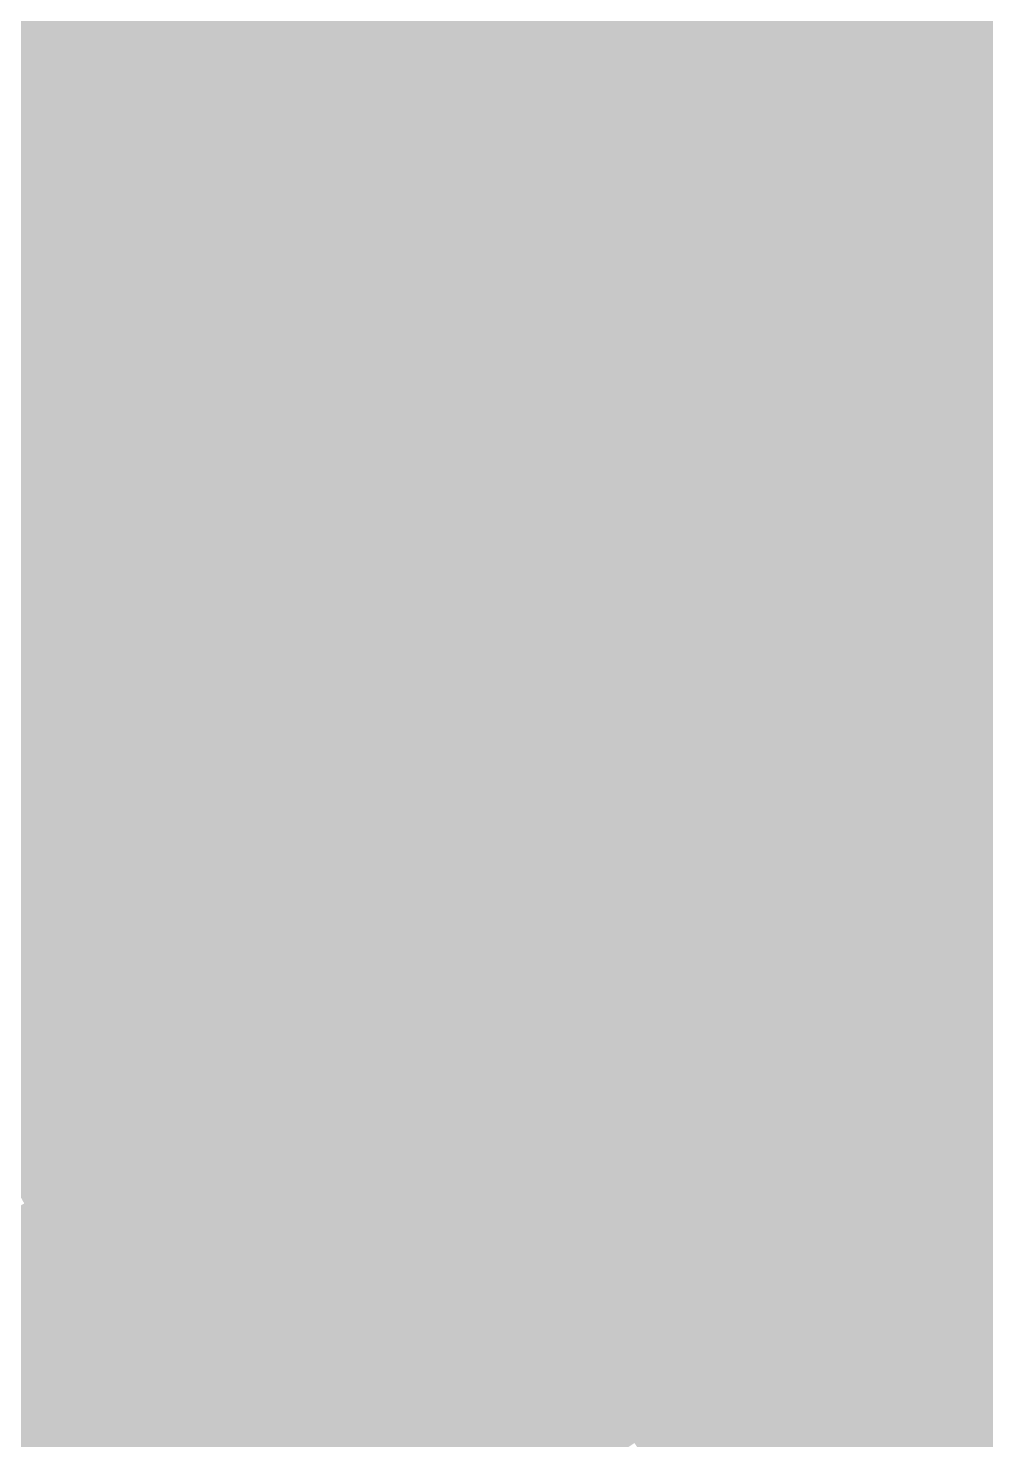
# Model space of a CAD drawing. Header units: inches. Extents: x -266 to 784, y -170 to 213.
# Drawn here: x -113.04 to -96.03, y -68.28 to -43.19 of the extents above; entities that cross this region are included whole.
import ezdxf

# ---------------------------------------------------------------- set-up
doc = ezdxf.new("R2010")
doc.units = ezdxf.units.IN
doc.header["$MEASUREMENT"] = 0

msp = doc.modelspace()

# ---------------------------------------------------------------- linework, layer by layer
at = {"color": 143, "true_color": 0x6cb3d9}
msp.add_solid([(-111.026143, -42.827509), (-111.959136, -43.187404), (-112.043744, -40.089893), (-112.985288, -40.426782)], dxfattribs=at)
at = {"color": 151, "true_color": 0x7bc9f6}
msp.add_solid([(-103.474508, -42.860544), (-104.398387, -43.243228), (-104.495193, -40.308244), (-105.428186, -40.668139)], dxfattribs=at)
at = {"color": 143, "true_color": 0x6ab0d4}
msp.add_solid([(-111.959136, -43.187404), (-112.892129, -43.547299), (-112.985288, -40.426782), (-113.926832, -40.763672)], dxfattribs=at)
at = {"color": 151, "true_color": 0x66c4fe}
msp.add_solid([(-96.906234, -42.955579), (-97.820444, -43.360821), (-97.93123, -40.564444), (-98.85511, -40.947127)], dxfattribs=at)
at = {"color": 143, "true_color": 0x68acd0}
msp.add_solid([(-112.892129, -43.547299), (-113.825121, -43.907194), (-113.926832, -40.763672), (-114.868376, -41.100562)], dxfattribs=at)
at = {"color": 151, "true_color": 0x79c6f2}
msp.add_solid([(-104.398387, -43.243228), (-105.322267, -43.625911), (-105.428186, -40.668139), (-106.361179, -41.028034)], dxfattribs=at)
at = {"color": 151, "true_color": 0x76c2ee}
msp.add_solid([(-105.322267, -43.625911), (-106.246146, -44.008595), (-106.361179, -41.028034), (-107.294172, -41.387929)], dxfattribs=at)
at = {"color": 151, "true_color": 0x6dc7fe}
msp.add_solid([(-97.820444, -43.360821), (-98.734654, -43.766062), (-98.85511, -40.947127), (-99.77899, -41.329811)], dxfattribs=at)
at = {"color": 151, "true_color": 0x74bfea}
msp.add_solid([(-106.246146, -44.008595), (-107.170026, -44.391278), (-107.294172, -41.387929), (-108.227165, -41.747824)], dxfattribs=at)
at = {"color": 151, "true_color": 0x73c9fe}
msp.add_solid([(-98.734654, -43.766062), (-99.648863, -44.171303), (-99.77899, -41.329811), (-100.702869, -41.712494)], dxfattribs=at)
at = {"color": 143, "true_color": 0x72bbe5}
msp.add_solid([(-107.170026, -44.391278), (-108.093905, -44.773962), (-108.227165, -41.747824), (-109.160157, -42.107719)], dxfattribs=at)
at = {"color": 151, "true_color": 0x7accfe}
msp.add_solid([(-99.648863, -44.171303), (-100.563073, -44.576545), (-100.702869, -41.712494), (-101.626749, -42.095178)], dxfattribs=at)
at = {"color": 143, "true_color": 0x70b8e1}
msp.add_solid([(-108.093905, -44.773962), (-109.017785, -45.156645), (-109.160157, -42.107719), (-110.09315, -42.467614)], dxfattribs=at)
at = {"color": 151, "true_color": 0x7fcdff}
msp.add_solid([(-100.563073, -44.576545), (-101.477283, -44.981786), (-101.626749, -42.095178), (-102.550628, -42.477861)], dxfattribs=at)
at = {"color": 143, "true_color": 0x6eb4dd}
msp.add_solid([(-109.017785, -45.156645), (-109.941664, -45.539328), (-110.09315, -42.467614), (-111.026143, -42.827509)], dxfattribs=at)
at = {"color": 151, "true_color": 0x7dcafb}
msp.add_solid([(-101.477283, -44.981786), (-102.391493, -45.387027), (-102.550628, -42.477861), (-103.474508, -42.860544)], dxfattribs=at)
at = {"color": 151, "true_color": 0x60befe}
msp.add_solid([(-94.918876, -44.893285), (-95.822865, -45.32084), (-95.992024, -42.550338), (-96.906234, -42.955579)], dxfattribs=at)
at = {"color": 143, "true_color": 0x6cb1d9}
msp.add_solid([(-109.941664, -45.539328), (-110.865544, -45.922012), (-111.026143, -42.827509), (-111.959136, -43.187404)], dxfattribs=at)
at = {"color": 151, "true_color": 0x7bc6f6}
msp.add_solid([(-102.391493, -45.387027), (-103.305702, -45.792268), (-103.474508, -42.860544), (-104.398387, -43.243228)], dxfattribs=at)
at = {"color": 151, "true_color": 0x66c0fe}
msp.add_solid([(-95.822865, -45.32084), (-96.726854, -45.748395), (-96.906234, -42.955579), (-97.820444, -43.360821)], dxfattribs=at)
at = {"color": 143, "true_color": 0x6aadd4}
msp.add_solid([(-110.865544, -45.922012), (-111.789423, -46.304695), (-111.959136, -43.187404), (-112.892129, -43.547299)], dxfattribs=at)
at = {"color": 151, "true_color": 0x79c3f2}
msp.add_solid([(-103.305702, -45.792268), (-104.219912, -46.19751), (-104.398387, -43.243228), (-105.322267, -43.625911)], dxfattribs=at)
at = {"color": 151, "true_color": 0x6dc3fe}
msp.add_solid([(-96.726854, -45.748395), (-97.630844, -46.17595), (-97.820444, -43.360821), (-98.734654, -43.766062)], dxfattribs=at)
at = {"color": 143, "true_color": 0x68aad0}
msp.add_solid([(-111.789423, -46.304695), (-112.713303, -46.687379), (-112.892129, -43.547299), (-113.825121, -43.907194)], dxfattribs=at)
at = {"color": 151, "true_color": 0x76bfee}
msp.add_solid([(-104.219912, -46.19751), (-105.134122, -46.602751), (-105.322267, -43.625911), (-106.246146, -44.008595)], dxfattribs=at)
at = {"color": 143, "true_color": 0x65a6cc}
msp.add_solid([(-112.713303, -46.687379), (-113.637183, -47.070062), (-113.825121, -43.907194), (-114.758114, -44.267089)], dxfattribs=at)
at = {"color": 151, "true_color": 0x73c6fe}
msp.add_solid([(-97.630844, -46.17595), (-98.534833, -46.603505), (-98.734654, -43.766062), (-99.648863, -44.171303)], dxfattribs=at)
at = {"color": 151, "true_color": 0x74bcea}
msp.add_solid([(-105.134122, -46.602751), (-106.048332, -47.007992), (-106.246146, -44.008595), (-107.170026, -44.391278)], dxfattribs=at)
at = {"color": 143, "true_color": 0x72b8e5}
msp.add_solid([(-106.048332, -47.007992), (-106.962541, -47.413234), (-107.170026, -44.391278), (-108.093905, -44.773962)], dxfattribs=at)
at = {"color": 151, "true_color": 0x7ac8fe}
msp.add_solid([(-98.534833, -46.603505), (-99.438822, -47.03106), (-99.648863, -44.171303), (-100.563073, -44.576545)], dxfattribs=at)
at = {"color": 151, "true_color": 0x7fcaff}
msp.add_solid([(-99.438822, -47.03106), (-100.342812, -47.458615), (-100.563073, -44.576545), (-101.477283, -44.981786)], dxfattribs=at)
at = {"color": 143, "true_color": 0x70b5e1}
msp.add_solid([(-106.962541, -47.413234), (-107.876751, -47.818475), (-108.093905, -44.773962), (-109.017785, -45.156645)], dxfattribs=at)
at = {"color": 143, "true_color": 0x6eb2dd}
msp.add_solid([(-107.876751, -47.818475), (-108.790961, -48.223716), (-109.017785, -45.156645), (-109.941664, -45.539328)], dxfattribs=at)
at = {"color": 151, "true_color": 0x7dc7fb}
msp.add_solid([(-100.342812, -47.458615), (-101.246801, -47.88617), (-101.477283, -44.981786), (-102.391493, -45.387027)], dxfattribs=at)
at = {"color": 151, "true_color": 0x7bc3f6}
msp.add_solid([(-101.246801, -47.88617), (-102.15079, -48.313726), (-102.391493, -45.387027), (-103.305702, -45.792268)], dxfattribs=at)
at = {"color": 151, "true_color": 0x66bdfe}
msp.add_solid([(-94.681776, -47.658801), (-95.575, -48.108412), (-95.822865, -45.32084), (-96.726854, -45.748395)], dxfattribs=at)
at = {"color": 143, "true_color": 0x6caed9}
msp.add_solid([(-108.790961, -48.223716), (-109.705171, -48.628958), (-109.941664, -45.539328), (-110.865544, -45.922012)], dxfattribs=at)
at = {"color": 151, "true_color": 0x79c0f2}
msp.add_solid([(-102.15079, -48.313726), (-103.054779, -48.741281), (-103.305702, -45.792268), (-104.219912, -46.19751)], dxfattribs=at)
at = {"color": 151, "true_color": 0x6dc0fe}
msp.add_solid([(-95.575, -48.108412), (-96.468225, -48.558024), (-96.726854, -45.748395), (-97.630844, -46.17595)], dxfattribs=at)
at = {"color": 143, "true_color": 0x6aabd4}
msp.add_solid([(-109.705171, -48.628958), (-110.61938, -49.034199), (-110.865544, -45.922012), (-111.789423, -46.304695)], dxfattribs=at)
at = {"color": 143, "true_color": 0x68a7d0}
msp.add_solid([(-110.61938, -49.034199), (-111.53359, -49.43944), (-111.789423, -46.304695), (-112.713303, -46.687379)], dxfattribs=at)
at = {"color": 151, "true_color": 0x76bcee}
msp.add_solid([(-103.054779, -48.741281), (-103.958769, -49.168836), (-104.219912, -46.19751), (-105.134122, -46.602751)], dxfattribs=at)
at = {"color": 151, "true_color": 0x73c2fe}
msp.add_solid([(-96.468225, -48.558024), (-97.361449, -49.007635), (-97.630844, -46.17595), (-98.534833, -46.603505)], dxfattribs=at)
at = {"color": 151, "true_color": 0x74b9ea}
msp.add_solid([(-103.958769, -49.168836), (-104.862758, -49.596391), (-105.134122, -46.602751), (-106.048332, -47.007992)], dxfattribs=at)
at = {"color": 151, "true_color": 0x7ac5fe}
msp.add_solid([(-97.361449, -49.007635), (-98.254673, -49.457246), (-98.534833, -46.603505), (-99.438822, -47.03106)], dxfattribs=at)
at = {"color": 153, "true_color": 0x65a4cc}
msp.add_solid([(-111.53359, -49.43944), (-112.4478, -49.844682), (-112.713303, -46.687379), (-113.637183, -47.070062)], dxfattribs=at)
at = {"color": 153, "true_color": 0x63a0c8}
msp.add_solid([(-112.4478, -49.844682), (-113.36201, -50.249923), (-113.637183, -47.070062), (-114.561062, -47.452746)], dxfattribs=at)
at = {"color": 143, "true_color": 0x72b6e5}
msp.add_solid([(-104.862758, -49.596391), (-105.766747, -50.023946), (-106.048332, -47.007992), (-106.962541, -47.413234)], dxfattribs=at)
at = {"color": 151, "true_color": 0x7fc7ff}
msp.add_solid([(-98.254673, -49.457246), (-99.147897, -49.906858), (-99.438822, -47.03106), (-100.342812, -47.458615)], dxfattribs=at)
at = {"color": 143, "true_color": 0x70b2e1}
msp.add_solid([(-105.766747, -50.023946), (-106.670737, -50.451501), (-106.962541, -47.413234), (-107.876751, -47.818475)], dxfattribs=at)
at = {"color": 151, "true_color": 0x7dc4fb}
msp.add_solid([(-99.147897, -49.906858), (-100.041122, -50.356469), (-100.342812, -47.458615), (-101.246801, -47.88617)], dxfattribs=at)
at = {"color": 143, "true_color": 0x6eafdd}
msp.add_solid([(-106.670737, -50.451501), (-107.574726, -50.879056), (-107.876751, -47.818475), (-108.790961, -48.223716)], dxfattribs=at)
at = {"color": 151, "true_color": 0x7bc0f6}
msp.add_solid([(-100.041122, -50.356469), (-100.934346, -50.80608), (-101.246801, -47.88617), (-102.15079, -48.313726)], dxfattribs=at)
at = {"color": 151, "true_color": 0x6dbcfe}
msp.add_solid([(-94.365575, -50.439451), (-95.247497, -50.910848), (-95.575, -48.108412), (-96.468225, -48.558024)], dxfattribs=at)
at = {"color": 143, "true_color": 0x6cacd9}
msp.add_solid([(-107.574726, -50.879056), (-108.478715, -51.306611), (-108.790961, -48.223716), (-109.705171, -48.628958)], dxfattribs=at)
at = {"color": 151, "true_color": 0x79bdf2}
msp.add_solid([(-100.934346, -50.80608), (-101.82757, -51.255692), (-102.15079, -48.313726), (-103.054779, -48.741281)], dxfattribs=at)
at = {"color": 143, "true_color": 0x6aa8d4}
msp.add_solid([(-108.478715, -51.306611), (-109.382704, -51.734166), (-109.705171, -48.628958), (-110.61938, -49.034199)], dxfattribs=at)
at = {"color": 151, "true_color": 0x73bffe}
msp.add_solid([(-95.247497, -50.910848), (-96.129418, -51.382244), (-96.468225, -48.558024), (-97.361449, -49.007635)], dxfattribs=at)
at = {"color": 151, "true_color": 0x76baee}
msp.add_solid([(-101.82757, -51.255692), (-102.720795, -51.705303), (-103.054779, -48.741281), (-103.958769, -49.168836)], dxfattribs=at)
at = {"color": 153, "true_color": 0x68a5d0}
msp.add_solid([(-109.382704, -51.734166), (-110.286694, -52.161721), (-110.61938, -49.034199), (-111.53359, -49.43944)], dxfattribs=at)
at = {"color": 151, "true_color": 0x74b6ea}
msp.add_solid([(-102.720795, -51.705303), (-103.614019, -52.154914), (-103.958769, -49.168836), (-104.862758, -49.596391)], dxfattribs=at)
at = {"color": 151, "true_color": 0x7ac2fe}
msp.add_solid([(-96.129418, -51.382244), (-97.011339, -51.853641), (-97.361449, -49.007635), (-98.254673, -49.457246)], dxfattribs=at)
at = {"color": 153, "true_color": 0x65a1cc}
msp.add_solid([(-110.286694, -52.161721), (-111.190683, -52.589276), (-111.53359, -49.43944), (-112.4478, -49.844682)], dxfattribs=at)
at = {"color": 143, "true_color": 0x72b3e5}
msp.add_solid([(-103.614019, -52.154914), (-104.507243, -52.604526), (-104.862758, -49.596391), (-105.766747, -50.023946)], dxfattribs=at)
at = {"color": 151, "true_color": 0x7fc4ff}
msp.add_solid([(-97.011339, -51.853641), (-97.89326, -52.325038), (-98.254673, -49.457246), (-99.147897, -49.906858)], dxfattribs=at)
at = {"color": 153, "true_color": 0x639ec8}
msp.add_solid([(-111.190683, -52.589276), (-112.094672, -53.016832), (-112.4478, -49.844682), (-113.36201, -50.249923)], dxfattribs=at)
at = {"color": 151, "true_color": 0x7dc1fb}
msp.add_solid([(-97.89326, -52.325038), (-98.775182, -52.796435), (-99.147897, -49.906858), (-100.041122, -50.356469)], dxfattribs=at)
at = {"color": 143, "true_color": 0x70b0e1}
msp.add_solid([(-104.507243, -52.604526), (-105.400468, -53.054137), (-105.766747, -50.023946), (-106.670737, -50.451501)], dxfattribs=at)
at = {"color": 153, "true_color": 0x619bc3}
msp.add_solid([(-112.094672, -53.016832), (-112.998662, -53.444387), (-113.36201, -50.249923), (-114.276219, -50.655164)], dxfattribs=at)
at = {"color": 151, "true_color": 0x7bbdf6}
msp.add_solid([(-98.775182, -52.796435), (-99.657103, -53.267831), (-100.041122, -50.356469), (-100.934346, -50.80608)], dxfattribs=at)
at = {"color": 153, "true_color": 0x5f97bf}
msp.add_solid([(-112.998662, -53.444387), (-113.902651, -53.871942), (-114.276219, -50.655164), (-115.190429, -51.060406)], dxfattribs=at)
at = {"color": 143, "true_color": 0x6eacdd}
msp.add_solid([(-105.400468, -53.054137), (-106.293692, -53.503748), (-106.670737, -50.451501), (-107.574726, -50.879056)], dxfattribs=at)
at = {"color": 143, "true_color": 0x6ca9d9}
msp.add_solid([(-106.293692, -53.503748), (-107.186916, -53.95336), (-107.574726, -50.879056), (-108.478715, -51.306611)], dxfattribs=at)
at = {"color": 151, "true_color": 0x79baf2}
msp.add_solid([(-99.657103, -53.267831), (-100.539024, -53.739228), (-100.934346, -50.80608), (-101.82757, -51.255692)], dxfattribs=at)
at = {"color": 151, "true_color": 0x73bcfe}
msp.add_solid([(-93.969395, -53.233005), (-94.839482, -53.725903), (-95.247497, -50.910848), (-96.129418, -51.382244)], dxfattribs=at)
at = {"color": 143, "true_color": 0x6aa6d4}
msp.add_solid([(-107.186916, -53.95336), (-108.08014, -54.402971), (-108.478715, -51.306611), (-109.382704, -51.734166)], dxfattribs=at)
at = {"color": 151, "true_color": 0x76b7ee}
msp.add_solid([(-100.539024, -53.739228), (-101.420945, -54.210625), (-101.82757, -51.255692), (-102.720795, -51.705303)], dxfattribs=at)
at = {"color": 151, "true_color": 0x7abffe}
msp.add_solid([(-94.839482, -53.725903), (-95.709569, -54.218801), (-96.129418, -51.382244), (-97.011339, -51.853641)], dxfattribs=at)
at = {"color": 153, "true_color": 0x68a2d0}
msp.add_solid([(-108.08014, -54.402971), (-108.973365, -54.852582), (-109.382704, -51.734166), (-110.286694, -52.161721)], dxfattribs=at)
at = {"color": 151, "true_color": 0x74b4ea}
msp.add_solid([(-101.420945, -54.210625), (-102.302867, -54.682021), (-102.720795, -51.705303), (-103.614019, -52.154914)], dxfattribs=at)
at = {"color": 151, "true_color": 0x7fc1ff}
msp.add_solid([(-95.709569, -54.218801), (-96.579656, -54.711699), (-97.011339, -51.853641), (-97.89326, -52.325038)], dxfattribs=at)
at = {"color": 153, "true_color": 0x659fcc}
msp.add_solid([(-108.973365, -54.852582), (-109.866589, -55.302194), (-110.286694, -52.161721), (-111.190683, -52.589276)], dxfattribs=at)
at = {"color": 143, "true_color": 0x72b0e5}
msp.add_solid([(-102.302867, -54.682021), (-103.184788, -55.153418), (-103.614019, -52.154914), (-104.507243, -52.604526)], dxfattribs=at)
at = {"color": 151, "true_color": 0x7dbefb}
msp.add_solid([(-96.579656, -54.711699), (-97.449743, -55.204598), (-97.89326, -52.325038), (-98.775182, -52.796435)], dxfattribs=at)
at = {"color": 153, "true_color": 0x639cc8}
msp.add_solid([(-109.866589, -55.302194), (-110.759813, -55.751805), (-111.190683, -52.589276), (-112.094672, -53.016832)], dxfattribs=at)
at = {"color": 143, "true_color": 0x70ade1}
msp.add_solid([(-103.184788, -55.153418), (-104.066709, -55.624815), (-104.507243, -52.604526), (-105.400468, -53.054137)], dxfattribs=at)
at = {"color": 151, "true_color": 0x7bbbf6}
msp.add_solid([(-97.449743, -55.204598), (-98.31983, -55.697496), (-98.775182, -52.796435), (-99.657103, -53.267831)], dxfattribs=at)
at = {"color": 153, "true_color": 0x6198c3}
msp.add_solid([(-110.759813, -55.751805), (-111.653038, -56.201416), (-112.094672, -53.016832), (-112.998662, -53.444387)], dxfattribs=at)
at = {"color": 143, "true_color": 0x6eaadd}
msp.add_solid([(-104.066709, -55.624815), (-104.94863, -56.096212), (-105.400468, -53.054137), (-106.293692, -53.503748)], dxfattribs=at)
at = {"color": 153, "true_color": 0x5f95bf}
msp.add_solid([(-111.653038, -56.201416), (-112.546262, -56.651028), (-112.998662, -53.444387), (-113.902651, -53.871942)], dxfattribs=at)
at = {"color": 151, "true_color": 0x79b7f2}
msp.add_solid([(-98.31983, -55.697496), (-99.189917, -56.190394), (-99.657103, -53.267831), (-100.539024, -53.739228)], dxfattribs=at)
at = {"color": 143, "true_color": 0x6ca6d9}
msp.add_solid([(-104.94863, -56.096212), (-105.830552, -56.567608), (-106.293692, -53.503748), (-107.186916, -53.95336)], dxfattribs=at)
at = {"color": 153, "true_color": 0x5d92bb}
msp.add_solid([(-112.546262, -56.651028), (-113.439486, -57.100639), (-113.902651, -53.871942), (-114.80664, -54.299497)], dxfattribs=at)
at = {"color": 151, "true_color": 0x76b4ee}
msp.add_solid([(-99.189917, -56.190394), (-100.060004, -56.683292), (-100.539024, -53.739228), (-101.420945, -54.210625)], dxfattribs=at)
at = {"color": 153, "true_color": 0x6aa3d4}
msp.add_solid([(-105.830552, -56.567608), (-106.712473, -57.039005), (-107.186916, -53.95336), (-108.08014, -54.402971)], dxfattribs=at)
at = {"color": 153, "true_color": 0x68a0d0}
msp.add_solid([(-106.712473, -57.039005), (-107.594394, -57.510402), (-108.08014, -54.402971), (-108.973365, -54.852582)], dxfattribs=at)
at = {"color": 151, "true_color": 0x74b1ea}
msp.add_solid([(-100.060004, -56.683292), (-100.930091, -57.17619), (-101.420945, -54.210625), (-102.302867, -54.682021)], dxfattribs=at)
at = {"color": 151, "true_color": 0x7fbeff}
msp.add_solid([(-94.350147, -56.551302), (-95.207876, -57.065405), (-95.709569, -54.218801), (-96.579656, -54.711699)], dxfattribs=at)
at = {"color": 143, "true_color": 0x72aee5}
msp.add_solid([(-100.930091, -57.17619), (-101.800178, -57.669088), (-102.302867, -54.682021), (-103.184788, -55.153418)], dxfattribs=at)
at = {"color": 153, "true_color": 0x659dcc}
msp.add_solid([(-107.594394, -57.510402), (-108.476316, -57.981799), (-108.973365, -54.852582), (-109.866589, -55.302194)], dxfattribs=at)
at = {"color": 151, "true_color": 0x7dbbfb}
msp.add_solid([(-95.207876, -57.065405), (-96.065604, -57.579507), (-96.579656, -54.711699), (-97.449743, -55.204598)], dxfattribs=at)
at = {"color": 143, "true_color": 0x70aae1}
msp.add_solid([(-101.800178, -57.669088), (-102.670265, -58.161987), (-103.184788, -55.153418), (-104.066709, -55.624815)], dxfattribs=at)
at = {"color": 153, "true_color": 0x6399c8}
msp.add_solid([(-108.476316, -57.981799), (-109.358237, -58.453195), (-109.866589, -55.302194), (-110.759813, -55.751805)], dxfattribs=at)
at = {"color": 151, "true_color": 0x7bb8f6}
msp.add_solid([(-96.065604, -57.579507), (-96.923333, -58.09361), (-97.449743, -55.204598), (-98.31983, -55.697496)], dxfattribs=at)
at = {"color": 143, "true_color": 0x6ea7dd}
msp.add_solid([(-102.670265, -58.161987), (-103.540352, -58.654885), (-104.066709, -55.624815), (-104.94863, -56.096212)], dxfattribs=at)
at = {"color": 151, "true_color": 0x79b4f2}
msp.add_solid([(-96.923333, -58.09361), (-97.781062, -58.607713), (-98.31983, -55.697496), (-99.189917, -56.190394)], dxfattribs=at)
at = {"color": 153, "true_color": 0x6196c3}
msp.add_solid([(-109.358237, -58.453195), (-110.240158, -58.924592), (-110.759813, -55.751805), (-111.653038, -56.201416)], dxfattribs=at)
at = {"color": 153, "true_color": 0x5f93bf}
msp.add_solid([(-110.240158, -58.924592), (-111.122079, -59.395989), (-111.653038, -56.201416), (-112.546262, -56.651028)], dxfattribs=at)
at = {"color": 153, "true_color": 0x6ca4d9}
msp.add_solid([(-103.540352, -58.654885), (-104.410439, -59.147783), (-104.94863, -56.096212), (-105.830552, -56.567608)], dxfattribs=at)
at = {"color": 151, "true_color": 0x76b1ee}
msp.add_solid([(-97.781062, -58.607713), (-98.63879, -59.121816), (-99.189917, -56.190394), (-100.060004, -56.683292)], dxfattribs=at)
at = {"color": 153, "true_color": 0x5d8fbb}
msp.add_solid([(-111.122079, -59.395989), (-112.004001, -59.867386), (-112.546262, -56.651028), (-113.439486, -57.100639)], dxfattribs=at)
at = {"color": 153, "true_color": 0x6aa1d4}
msp.add_solid([(-104.410439, -59.147783), (-105.280526, -59.640681), (-105.830552, -56.567608), (-106.712473, -57.039005)], dxfattribs=at)
at = {"color": 161, "true_color": 0x74aeea}
msp.add_solid([(-98.63879, -59.121816), (-99.496519, -59.635918), (-100.060004, -56.683292), (-100.930091, -57.17619)], dxfattribs=at)
at = {"color": 153, "true_color": 0x5b8cb6}
msp.add_solid([(-112.004001, -59.867386), (-112.885922, -60.338782), (-113.439486, -57.100639), (-114.332711, -57.55025)], dxfattribs=at)
at = {"color": 153, "true_color": 0x689dd0}
msp.add_solid([(-105.280526, -59.640681), (-106.150613, -60.133579), (-106.712473, -57.039005), (-107.594394, -57.510402)], dxfattribs=at)
at = {"color": 143, "true_color": 0x72abe5}
msp.add_solid([(-99.496519, -59.635918), (-100.354247, -60.150021), (-100.930091, -57.17619), (-101.800178, -57.669088)], dxfattribs=at)
at = {"color": 151, "true_color": 0x7db8fb}
msp.add_solid([(-93.778746, -59.384736), (-94.623599, -59.919733), (-95.207876, -57.065405), (-96.065604, -57.579507)], dxfattribs=at)
at = {"color": 145, "true_color": 0x5989b2}
msp.add_solid([(-112.885922, -60.338782), (-113.767843, -60.810179), (-114.332711, -57.55025), (-115.225935, -57.999862)], dxfattribs=at)
at = {"color": 153, "true_color": 0x659acc}
msp.add_solid([(-106.150613, -60.133579), (-107.0207, -60.626478), (-107.594394, -57.510402), (-108.476316, -57.981799)], dxfattribs=at)
at = {"color": 143, "true_color": 0x70a8e1}
msp.add_solid([(-100.354247, -60.150021), (-101.211976, -60.664124), (-101.800178, -57.669088), (-102.670265, -58.161987)], dxfattribs=at)
at = {"color": 151, "true_color": 0x7bb5f6}
msp.add_solid([(-94.623599, -59.919733), (-95.468453, -60.454731), (-96.065604, -57.579507), (-96.923333, -58.09361)], dxfattribs=at)
at = {"color": 153, "true_color": 0x6397c8}
msp.add_solid([(-107.0207, -60.626478), (-107.890787, -61.119376), (-108.476316, -57.981799), (-109.358237, -58.453195)], dxfattribs=at)
at = {"color": 153, "true_color": 0x6ea5dd}
msp.add_solid([(-101.211976, -60.664124), (-102.069705, -61.178227), (-102.670265, -58.161987), (-103.540352, -58.654885)], dxfattribs=at)
at = {"color": 151, "true_color": 0x79b2f2}
msp.add_solid([(-95.468453, -60.454731), (-96.313306, -60.989729), (-96.923333, -58.09361), (-97.781062, -58.607713)], dxfattribs=at)
at = {"color": 153, "true_color": 0x6194c3}
msp.add_solid([(-107.890787, -61.119376), (-108.760874, -61.612274), (-109.358237, -58.453195), (-110.240158, -58.924592)], dxfattribs=at)
at = {"color": 153, "true_color": 0x6ca1d9}
msp.add_solid([(-102.069705, -61.178227), (-102.927433, -61.692329), (-103.540352, -58.654885), (-104.410439, -59.147783)], dxfattribs=at)
at = {"color": 161, "true_color": 0x76aeee}
msp.add_solid([(-96.313306, -60.989729), (-97.15816, -61.524726), (-97.781062, -58.607713), (-98.63879, -59.121816)], dxfattribs=at)
at = {"color": 153, "true_color": 0x5f91bf}
msp.add_solid([(-108.760874, -61.612274), (-109.630961, -62.105172), (-110.240158, -58.924592), (-111.122079, -59.395989)], dxfattribs=at)
at = {"color": 153, "true_color": 0x6a9ed4}
msp.add_solid([(-102.927433, -61.692329), (-103.785162, -62.206432), (-104.410439, -59.147783), (-105.280526, -59.640681)], dxfattribs=at)
at = {"color": 161, "true_color": 0x74abea}
msp.add_solid([(-97.15816, -61.524726), (-98.003014, -62.059724), (-98.63879, -59.121816), (-99.496519, -59.635918)], dxfattribs=at)
at = {"color": 153, "true_color": 0x5d8dbb}
msp.add_solid([(-109.630961, -62.105172), (-110.501048, -62.59807), (-111.122079, -59.395989), (-112.004001, -59.867386)], dxfattribs=at)
at = {"color": 153, "true_color": 0x689bd0}
msp.add_solid([(-103.785162, -62.206432), (-104.64289, -62.720535), (-105.280526, -59.640681), (-106.150613, -60.133579)], dxfattribs=at)
at = {"color": 143, "true_color": 0x72a8e5}
msp.add_solid([(-98.003014, -62.059724), (-98.847867, -62.594722), (-99.496519, -59.635918), (-100.354247, -60.150021)], dxfattribs=at)
at = {"color": 163, "true_color": 0x5b8ab6}
msp.add_solid([(-110.501048, -62.59807), (-111.371135, -63.090969), (-112.004001, -59.867386), (-112.885922, -60.338782)], dxfattribs=at)
at = {"color": 153, "true_color": 0x6598cc}
msp.add_solid([(-104.64289, -62.720535), (-105.500619, -63.234638), (-106.150613, -60.133579), (-107.0207, -60.626478)], dxfattribs=at)
at = {"color": 153, "true_color": 0x70a5e1}
msp.add_solid([(-98.847867, -62.594722), (-99.692721, -63.129719), (-100.354247, -60.150021), (-101.211976, -60.664124)], dxfattribs=at)
at = {"color": 145, "true_color": 0x5987b2}
msp.add_solid([(-111.371135, -63.090969), (-112.241222, -63.583867), (-112.885922, -60.338782), (-113.767843, -60.810179)], dxfattribs=at)
at = {"color": 151, "true_color": 0x79aff2}
msp.add_solid([(-93.956066, -62.779436), (-94.787536, -63.335007), (-95.468453, -60.454731), (-96.313306, -60.989729)], dxfattribs=at)
at = {"color": 153, "true_color": 0x6395c8}
msp.add_solid([(-105.500619, -63.234638), (-106.358348, -63.74874), (-107.0207, -60.626478), (-107.890787, -61.119376)], dxfattribs=at)
at = {"color": 153, "true_color": 0x6ea2dd}
msp.add_solid([(-99.692721, -63.129719), (-100.537574, -63.664717), (-101.211976, -60.664124), (-102.069705, -61.178227)], dxfattribs=at)
at = {"color": 145, "true_color": 0x5684ae}
msp.add_solid([(-112.241222, -63.583867), (-113.111309, -64.076765), (-113.767843, -60.810179), (-114.649764, -61.281576)], dxfattribs=at)
at = {"color": 153, "true_color": 0x6191c3}
msp.add_solid([(-106.358348, -63.74874), (-107.216076, -64.262843), (-107.890787, -61.119376), (-108.760874, -61.612274)], dxfattribs=at)
at = {"color": 153, "true_color": 0x6c9fd9}
msp.add_solid([(-100.537574, -63.664717), (-101.382428, -64.199714), (-102.069705, -61.178227), (-102.927433, -61.692329)], dxfattribs=at)
at = {"color": 161, "true_color": 0x76acee}
msp.add_solid([(-94.787536, -63.335007), (-95.619005, -63.890577), (-96.313306, -60.989729), (-97.15816, -61.524726)], dxfattribs=at)
at = {"color": 153, "true_color": 0x5f8ebf}
msp.add_solid([(-107.216076, -64.262843), (-108.073805, -64.776946), (-108.760874, -61.612274), (-109.630961, -62.105172)], dxfattribs=at)
at = {"color": 153, "true_color": 0x6a9cd4}
msp.add_solid([(-101.382428, -64.199714), (-102.227281, -64.734712), (-102.927433, -61.692329), (-103.785162, -62.206432)], dxfattribs=at)
at = {"color": 161, "true_color": 0x74a9ea}
msp.add_solid([(-95.619005, -63.890577), (-96.450475, -64.446147), (-97.15816, -61.524726), (-98.003014, -62.059724)], dxfattribs=at)
at = {"color": 163, "true_color": 0x5d8bbb}
msp.add_solid([(-108.073805, -64.776946), (-108.931533, -65.291049), (-109.630961, -62.105172), (-110.501048, -62.59807)], dxfattribs=at)
at = {"color": 153, "true_color": 0x6899d0}
msp.add_solid([(-102.227281, -64.734712), (-103.072135, -65.26971), (-103.785162, -62.206432), (-104.64289, -62.720535)], dxfattribs=at)
at = {"color": 161, "true_color": 0x72a5e5}
msp.add_solid([(-96.450475, -64.446147), (-97.281945, -65.001717), (-98.003014, -62.059724), (-98.847867, -62.594722)], dxfattribs=at)
at = {"color": 163, "true_color": 0x5b88b6}
msp.add_solid([(-108.931533, -65.291049), (-109.789262, -65.805151), (-110.501048, -62.59807), (-111.371135, -63.090969)], dxfattribs=at)
at = {"color": 153, "true_color": 0x6595cc}
msp.add_solid([(-103.072135, -65.26971), (-103.916989, -65.804707), (-104.64289, -62.720535), (-105.500619, -63.234638)], dxfattribs=at)
at = {"color": 153, "true_color": 0x70a2e1}
msp.add_solid([(-97.281945, -65.001717), (-98.113414, -65.557287), (-98.847867, -62.594722), (-99.692721, -63.129719)], dxfattribs=at)
at = {"color": 145, "true_color": 0x5985b2}
msp.add_solid([(-109.789262, -65.805151), (-110.646991, -66.319254), (-111.371135, -63.090969), (-112.241222, -63.583867)], dxfattribs=at)
at = {"color": 153, "true_color": 0x6e9fdd}
msp.add_solid([(-98.113414, -65.557287), (-98.944884, -66.112858), (-99.692721, -63.129719), (-100.537574, -63.664717)], dxfattribs=at)
at = {"color": 153, "true_color": 0x6392c8}
msp.add_solid([(-103.916989, -65.804707), (-104.761842, -66.339705), (-105.500619, -63.234638), (-106.358348, -63.74874)], dxfattribs=at)
at = {"color": 145, "true_color": 0x5682ae}
msp.add_solid([(-110.646991, -66.319254), (-111.504719, -66.833357), (-112.241222, -63.583867), (-113.111309, -64.076765)], dxfattribs=at)
at = {"color": 153, "true_color": 0x6c9cd9}
msp.add_solid([(-98.944884, -66.112858), (-99.776353, -66.668428), (-100.537574, -63.664717), (-101.382428, -64.199714)], dxfattribs=at)
at = {"color": 153, "true_color": 0x618fc3}
msp.add_solid([(-104.761842, -66.339705), (-105.606696, -66.874702), (-106.358348, -63.74874), (-107.216076, -64.262843)], dxfattribs=at)
at = {"color": 161, "true_color": 0x74a6ea}
msp.add_solid([(-94.022254, -66.217942), (-94.839838, -66.79375), (-95.619005, -63.890577), (-96.450475, -64.446147)], dxfattribs=at)
at = {"color": 145, "true_color": 0x547eaa}
msp.add_solid([(-111.504719, -66.833357), (-112.362448, -67.347459), (-113.111309, -64.076765), (-113.981396, -64.569663)], dxfattribs=at)
at = {"color": 153, "true_color": 0x6a99d4}
msp.add_solid([(-99.776353, -66.668428), (-100.607823, -67.223998), (-101.382428, -64.199714), (-102.227281, -64.734712)], dxfattribs=at)
at = {"color": 153, "true_color": 0x5f8cbf}
msp.add_solid([(-105.606696, -66.874702), (-106.451549, -67.4097), (-107.216076, -64.262843), (-108.073805, -64.776946)], dxfattribs=at)
at = {"color": 161, "true_color": 0x72a3e5}
msp.add_solid([(-94.839838, -66.79375), (-95.657423, -67.369558), (-96.450475, -64.446147), (-97.281945, -65.001717)], dxfattribs=at)
at = {"color": 155, "true_color": 0x527ba5}
msp.add_solid([(-112.362448, -67.347459), (-113.220177, -67.861562), (-113.981396, -64.569663), (-114.851483, -65.062561)], dxfattribs=at)
at = {"color": 153, "true_color": 0x6896d0}
msp.add_solid([(-100.607823, -67.223998), (-101.439293, -67.779568), (-102.227281, -64.734712), (-103.072135, -65.26971)], dxfattribs=at)
at = {"color": 163, "true_color": 0x5d89bb}
msp.add_solid([(-106.451549, -67.4097), (-107.296403, -67.944698), (-108.073805, -64.776946), (-108.931533, -65.291049)], dxfattribs=at)
at = {"color": 153, "true_color": 0x70a0e1}
msp.add_solid([(-95.657423, -67.369558), (-96.475008, -67.945367), (-97.281945, -65.001717), (-98.113414, -65.557287)], dxfattribs=at)
at = {"color": 163, "true_color": 0x5b86b6}
msp.add_solid([(-107.296403, -67.944698), (-108.141256, -68.479695), (-108.931533, -65.291049), (-109.789262, -65.805151)], dxfattribs=at)
at = {"color": 153, "true_color": 0x6593cc}
msp.add_solid([(-101.439293, -67.779568), (-102.270762, -68.335139), (-103.072135, -65.26971), (-103.916989, -65.804707)], dxfattribs=at)
at = {"color": 153, "true_color": 0x6e9ddd}
msp.add_solid([(-96.475008, -67.945367), (-97.292593, -68.521175), (-98.113414, -65.557287), (-98.944884, -66.112858)], dxfattribs=at)
at = {"color": 145, "true_color": 0x5983b2}
msp.add_solid([(-108.141256, -68.479695), (-108.98611, -69.014693), (-109.789262, -65.805151), (-110.646991, -66.319254)], dxfattribs=at)
at = {"color": 153, "true_color": 0x6390c8}
msp.add_solid([(-102.270762, -68.335139), (-103.102232, -68.890709), (-103.916989, -65.804707), (-104.761842, -66.339705)], dxfattribs=at)
at = {"color": 153, "true_color": 0x6c9ad9}
msp.add_solid([(-97.292593, -68.521175), (-98.110178, -69.096983), (-98.944884, -66.112858), (-99.776353, -66.668428)], dxfattribs=at)
at = {"color": 145, "true_color": 0x567fae}
msp.add_solid([(-108.98611, -69.014693), (-109.830963, -69.549691), (-110.646991, -66.319254), (-111.504719, -66.833357)], dxfattribs=at)
at = {"color": 153, "true_color": 0x618dc3}
msp.add_solid([(-103.102232, -68.890709), (-103.933702, -69.446279), (-104.761842, -66.339705), (-105.606696, -66.874702)], dxfattribs=at)
at = {"color": 153, "true_color": 0x6a97d4}
msp.add_solid([(-98.110178, -69.096983), (-98.927762, -69.672791), (-99.776353, -66.668428), (-100.607823, -67.223998)], dxfattribs=at)
at = {"color": 145, "true_color": 0x547caa}
msp.add_solid([(-109.830963, -69.549691), (-110.675817, -70.084688), (-111.504719, -66.833357), (-112.362448, -67.347459)], dxfattribs=at)
at = {"color": 163, "true_color": 0x5f8abf}
msp.add_solid([(-103.933702, -69.446279), (-104.765171, -70.001849), (-105.606696, -66.874702), (-106.451549, -67.4097)], dxfattribs=at)
at = {"color": 153, "true_color": 0x6894d0}
msp.add_solid([(-98.927762, -69.672791), (-99.745347, -70.248599), (-100.607823, -67.223998), (-101.439293, -67.779568)], dxfattribs=at)
at = {"color": 155, "true_color": 0x5279a5}
msp.add_solid([(-110.675817, -70.084688), (-111.520671, -70.619686), (-112.362448, -67.347459), (-113.220177, -67.861562)], dxfattribs=at)
at = {"color": 163, "true_color": 0x5d87bb}
msp.add_solid([(-104.765171, -70.001849), (-105.596641, -70.55742), (-106.451549, -67.4097), (-107.296403, -67.944698)], dxfattribs=at)
at = {"color": 153, "true_color": 0x709de1}
msp.add_solid([(-93.975281, -69.696819), (-94.778489, -70.292518), (-95.657423, -67.369558), (-96.475008, -67.945367)], dxfattribs=at)
at = {"color": 155, "true_color": 0x5076a1}
msp.add_solid([(-111.520671, -70.619686), (-112.365524, -71.154683), (-113.220177, -67.861562), (-114.077905, -68.375665)], dxfattribs=at)
at = {"color": 163, "true_color": 0x5b84b6}
msp.add_solid([(-105.596641, -70.55742), (-106.42811, -71.11299), (-107.296403, -67.944698), (-108.141256, -68.479695)], dxfattribs=at)
at = {"color": 153, "true_color": 0x6591cc}
msp.add_solid([(-99.745347, -70.248599), (-100.562932, -70.824408), (-101.439293, -67.779568), (-102.270762, -68.335139)], dxfattribs=at)
at = {"color": 153, "true_color": 0x6e9add}
msp.add_solid([(-94.778489, -70.292518), (-95.581696, -70.888217), (-96.475008, -67.945367), (-97.292593, -68.521175)], dxfattribs=at)

doc.saveas('drawing.dxf')
